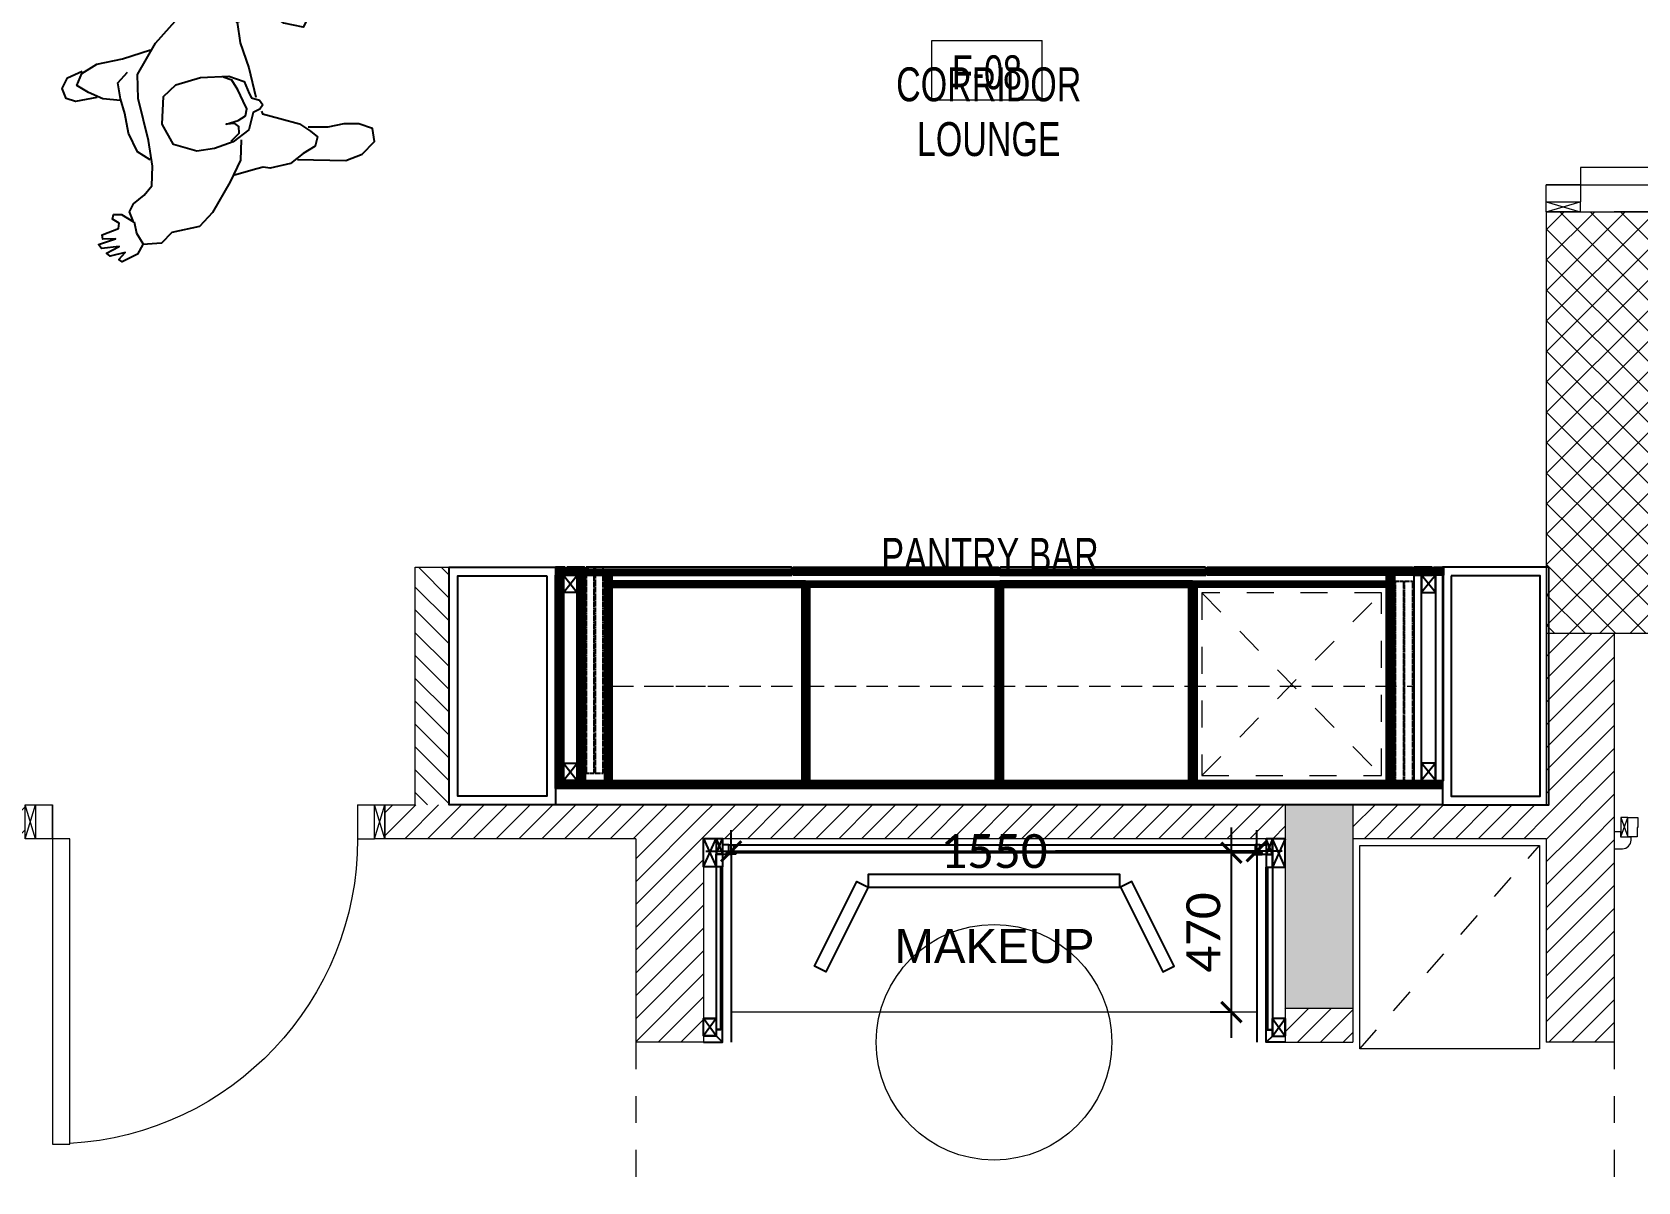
# Model space of a CAD drawing. Header units: millimetres. Extents: x -18512 to 101824, y -95768 to 52898.
# Drawn here: x 65988 to 70723, y -60224 to -56835 of the extents above; entities that cross this region are included whole.
import ezdxf

# ---------------------------------------------------------------- set-up
doc = ezdxf.new("R2010")
doc.units = ezdxf.units.MM
doc.header["$LTSCALE"] = 25
doc.set_wipeout_variables(frame=1)
doc.header["$PDMODE"] = 3
for name, pattern in [('( Dashed )', [0.75, 0.5, -0.25]), ('Dash', [6.35, 3.175, -3.175]), ('Dash 3mm', [6, 3, -3]), ('DASHED', [0.75, 0.5, -0.25])]:
    doc.linetypes.add(name, pattern=pattern)
doc.layers.get('0').update_dxf_attribs({"color": 254, "lineweight": 0})
doc.layers.get('Defpoints').update_dxf_attribs({"lineweight": 0})
for name, color, linetype in [('3_Joinery', 1, 'Continuous'), ('AR WALL HATCH', 8, 'Continuous'), ('Plan 1', 7, 'Continuous'), ('WD-ELEVATION-4', 2, 'Continuous'), ('WD-FURNITURE-1', 1, 'Continuous'), ('WD-JOINERY-HL-1', 30, 'Continuous'), ('WD-PEOPLE', 8, 'Continuous'), ('WD-WALLS-PANELLING-2', 5, 'Continuous')]:
    doc.layers.add(name, color=color, linetype=linetype)
for name, color, linetype, lineweight in [('_FW_FUR_FIXED', 62, 'Continuous', 0), ('A-AREA-IDEN', 2, 'Continuous', 9), ('A-DOOR', 31, 'Continuous', 18), ('A-HW-600-11$0$11-GA-PLAN$0$RSA-P-WALL-NEW-PBRD', 2, 'Continuous', 25), ('A-WOODEN DOOR FRAM', 9, 'Continuous', 9), ('hatch', 252, 'Continuous', 0), ('I-WALL', 2, 'Continuous', 9), ('Q-CASE', 31, 'Continuous', 13), ('Q-CASE-HDLN', 31, 'Dash 3mm', 13), ('S-COLS', 6, 'Continuous', 9), ('WD-PS-TEXT-1', 2, 'Continuous', 13)]:
    doc.layers.add(name, color=color, linetype=linetype, lineweight=lineweight)
doc.styles.add('Arial Narrow_4', font='fi_9001f.ttf', dxfattribs={"width": 0.75, "height": 147.492401})
doc.styles.add('FW_Calibri', font='calibri.ttf')
doc.styles.add('TEXT-MS-100', font='arial.ttf', dxfattribs={"height": 100})
doc.dimstyles.new('1-50', dxfattribs={"dimscale": 50, "dimtxt": 2, "dimasz": 1.2, "dimexe": 1.25, "dimexo": 0.625, "dimtad": 1, "dimdec": 0, "dimtxsty": 'FW_Calibri', "dimblk": 'ARCHTICK', "dimcen": 2.5, "dimdle": 1.5, "dimadec": 0, "dimazin": 0, "dimtfac": 1, "dimtdec": 0, "dimtmove": 0, "dimatfit": 3, "dimfxl": 6, "dimfxlon": 1, "dimarcsym": 0})
pattern_1 = [(45, (59229.075, -102497.31), (-44.90128, 44.90128), []), (135, (59229.075, -102497.31), (-44.90128, -44.90128), [])]
pattern_2 = [(45, (59229.075, -102497.31), (-33.67596, 33.67596), [])]
pattern_3 = [(45, (58116.127, -74069.472), (-2.6148313, 2.6148313), [])]
pattern_4 = [(45, (58116.127, -74075.2957), (-2.6148313, 2.6148313), [])]
pattern_5 = [(45, (60614.41, -74069.4713), (-2.6148313, 2.6148313), [])]

# ---------------------------------------------------------------- blocks, each defined once
blk = doc.blocks.new('E  Naga_Single-Panel2 - NAGA-Bedroom Door _WD05_-8668704-FIRST FLOOR PLAN')
at = {"layer": 'A-DOOR', "lineweight": 18}
for p, q in [((-450, 50), (-500, 50)), ((-450, 50), (-450, -50)), ((500, 50), (450, 50)), ((450, 50), (450, -50)), ((450, -50), (450, 50)), ((-450, -50), (-500, -50)), ((399, -950.2), (399, -50)), ((399, -50), (450, -50)), ((450, -50), (450, -950.2)), ((450, -50), (500, -50)), ((450, -950.2), (399, -950.2))]:
    blk.add_line(p, q, dxfattribs=at)
at = {"layer": 'A-DOOR'}
blk.add_arc((450, -50), 900, 180, 266.7515, dxfattribs=at)
blk = doc.blocks.new('M_NAGA Room Tag - Room Tag-1756429-FIRST FLOOR PLAN')
at = {"layer": 'A-AREA-IDEN'}
for p, q in [((-3.25, 1.75), (-3.25, -1.75)), ((-3.25, 1.75), (3.25, 1.75)), ((3.25, 1.75), (3.25, -1.75)), ((-3.25, -1.75), (3.25, -1.75))]:
    blk.add_line(p, q, dxfattribs=at)
blk = doc.blocks.new('M_Tall Cabinet-Single Door_2_1 - MASTER_S CLOSET-8828864-FIRST FLOOR PLAN_')
at = {"layer": 'Q-CASE'}
for p, q in [((283.8, 0), (-246.4, 0)), ((-246.4, 0), (-246.4, -600)), ((283.8, -600), (283.8, 0)), ((-246.4, -600), (283.8, -600))]:
    blk.add_line(p, q, dxfattribs=at)
at = {"layer": 'Q-CASE-HDLN'}
blk.add_line((-246.4, 0), (283.8, -600), dxfattribs=at)
blk = doc.blocks.new('*U359')
blk.add_wipeout([(0, 0), (20, 0), (20, 50), (0, 50)]).dxf.layer = 'WD-ELEVATION-4'
at = {"layer": 'WD-ELEVATION-4'}
for points in [[(0, 50), (20, 0)], [(0, 0), (20, 50)]]:
    blk.add_lwpolyline(points, dxfattribs=at)
blk.add_lwpolyline([(0, 0), (20, 0), (20, 50), (0, 50)], close=True, dxfattribs=at)
blk = doc.blocks.new('*U360')
blk.add_wipeout([(0, 0), (40, 0), (40, 90), (0, 90)]).dxf.layer = 'WD-ELEVATION-4'
at = {"layer": 'WD-ELEVATION-4'}
for points in [[(0, 90), (40, 0)], [(0, 0), (40, 90)]]:
    blk.add_lwpolyline(points, dxfattribs=at)
blk.add_lwpolyline([(0, 0), (40, 0), (40, 90), (0, 90)], close=True, dxfattribs=at)
blk = doc.blocks.new('*U361')
blk.add_wipeout([(0, 0), (40, 0), (40, 55), (0, 55)]).dxf.layer = 'WD-ELEVATION-4'
at = {"layer": 'WD-ELEVATION-4'}
for points in [[(0, 55), (40, 0)], [(0, 0), (40, 55)]]:
    blk.add_lwpolyline(points, dxfattribs=at)
blk.add_lwpolyline([(0, 0), (40, 0), (40, 55), (0, 55)], close=True, dxfattribs=at)
blk = doc.blocks.new('*U358')
blk.add_wipeout([(0, 0), (40, 0), (40, 55), (0, 55)]).dxf.layer = 'WD-ELEVATION-4'
at = {"layer": 'WD-ELEVATION-4'}
for points in [[(0, 55), (40, 0)], [(0, 0), (40, 55)]]:
    blk.add_lwpolyline(points, dxfattribs=at)
blk.add_lwpolyline([(0, 0), (40, 0), (40, 55), (0, 55)], close=True, dxfattribs=at)
blk = doc.blocks.new('*U357')
at = {"layer": 'WD-JOINERY-HL-1'}
blk.add_lwpolyline([(595.2, 40), (595.2, 60), (555.2, 60), (555.2, 40)], close=True, dxfattribs=at)
at = {"rotation": 270}
blk.add_blockref('*U358', (20, 40), dxfattribs=at)
at = {"layer": 'WD-JOINERY-HL-1'}
blk.add_line((20, 40), (0, 60), dxfattribs=at)
blk.add_lwpolyline([(0, 0), (0, 60), (39.8, 60), (39.8, 40), (20, 40), (20, 0)], dxfattribs=at)
blk.add_lwpolyline([(39.8, 55), (555.2, 55), (555.2, 40), (39.8, 40)], close=True, dxfattribs=at)
at = {"layer": 'WD-WALLS-PANELLING-2', "color": 5}
blk.add_line((39.8, 60), (555.2, 60), dxfattribs=at)
blk = doc.blocks.new('E  Naga_Single-Panel2 - NAGA-Bedroom Door _WD05_-8352467-FIRST FLOOR PLAN')
at = {"layer": 'A-DOOR', "lineweight": 18}
for p, q in [((450, 950.2), (399, 950.2)), ((399, 950.2), (399, 50)), ((450, 50), (450, 950.2)), ((-450, 50), (-500, 50)), ((-450, -51), (-450, 50)), ((399, 50), (450, 50)), ((450, -51), (450, 50)), ((450, 50), (500, 50)), ((450, 50), (450, -51)), ((-450, -51), (-500, -51)), ((500, -51), (450, -51))]:
    blk.add_line(p, q, dxfattribs=at)
at = {"layer": 'A-DOOR'}
blk.add_arc((450, 50), 900, 93.2485, 180, dxfattribs=at)
blk = doc.blocks.new('A$C777636C6')
for points in [[(0.2125, 0.6175), (0.2142, 0.6672), (0.2039, 0.6878), (0.1799, 0.693), (0.1577, 0.6775), (0.1474, 0.6415)], [(0.3599, 0.3036), (0.4062, 0.3122), (0.4524, 0.3431), (0.5159, 0.3945), (0.5433, 0.4288), (0.5467, 0.494), (0.5673, 0.5214), (0.5638, 0.5643), (0.5844, 0.5798), (0.5964, 0.6175), (0.5896, 0.6244), (0.5758, 0.6072), (0.5793, 0.6432), (0.5707, 0.6501), (0.5604, 0.6192), (0.5587, 0.6604), (0.5484, 0.6655), (0.5416, 0.6244), (0.5381, 0.6535), (0.5279, 0.6535), (0.5193, 0.6141), (0.5073, 0.6106), (0.4953, 0.6244), (0.485, 0.6209), (0.4884, 0.6021), (0.509, 0.578), (0.485, 0.5832), (0.4679, 0.5712), (0.4524, 0.5437), (0.4336, 0.5232), (0.389, 0.5146), (0.3291, 0.5146), (0.2297, 0.5232), (0.1748, 0.5163), (0.1097, 0.4648), (0.048, 0.3894), (0.0514, 0.4031), (0.0137, 0.3911), (0, 0.3413), (0.0171, 0.2642), (0.0308, 0.2041), (0.0137, 0.1578), (0.0051, 0.1149), (0.0171, 0.1046), (0.0223, 0.1269), (0.0257, 0.0909), (0.0377, 0.0875), (0.0394, 0.0995), (0.0428, 0.0738), (0.0566, 0.0703), (0.0617, 0.0926), (0.0668, 0.0686), (0.0771, 0.0686), (0.0857, 0.1441), (0.096, 0.1338), (0.1131, 0.1132), (0.1251, 0.1218), (0.1097, 0.1647), (0.0805, 0.1938), (0.0823, 0.2127), (0.0908, 0.271), (0.1388, 0.271), (0.1988, 0.2607), (0.2683, 0.2547)], [(0.2279, 0.5643), (0.2177, 0.6038), (0.1988, 0.6347), (0.1782, 0.6587), (0.1525, 0.6432), (0.1371, 0.6055), (0.1337, 0.5455), (0.1234, 0.4786)], [(0.3736, 0.518), (0.3513, 0.5437), (0.3051, 0.5575), (0.2588, 0.5592), (0.2245, 0.5643), (0.1868, 0.5643), (0.1662, 0.5386)], [(0.509, 0.5763), (0.5364, 0.5746), (0.5621, 0.5643)], [(0.0925, 0.271), (0.0634, 0.2779), (0.0411, 0.3139)], [(0.36, 0.3268), (0.3445, 0.3053), (0.3291, 0.3036), (0.3205, 0.3122), (0.3188, 0.3322), (0.3153, 0.3036), (0.3068, 0.2847), (0.2913, 0.2796), (0.2725, 0.2847), (0.2451, 0.2933), (0.2211, 0.3036), (0.2108, 0.3225)], [(0.3018, 0.2471), (0.3085, 0.2453), (0.3256, 0.2075), (0.3445, 0.1647), (0.365, 0.1424), (0.3805, 0.1286), (0.401, 0.1372), (0.413, 0.1664), (0.4319, 0.199), (0.4353, 0.247), (0.4302, 0.2624), (0.4319, 0.2779), (0.4387, 0.331)], [(0.0291, 0.2093), (0.0463, 0.1955), (0.0754, 0.1938)], [(0.425, 0.1818), (0.4439, 0.072), (0.4353, 0.0326), (0.4113, 0), (0.3805, 0), (0.365, 0.0292), (0.3599, 0.0635), (0.3616, 0.1012), (0.3548, 0.1458)]]:
    blk.add_lwpolyline(points)
blk.add_lwpolyline([(0.2879, 0.2412), (0.297, 0.2498), (0.3021, 0.2659), (0.3399, 0.2819), (0.3616, 0.3225), (0.3702, 0.3671), (0.3702, 0.4082), (0.3472, 0.4592), (0.2964, 0.4775), (0.2343, 0.4654), (0.212, 0.4328), (0.2039, 0.3739), (0.2108, 0.3087), (0.2285, 0.2756), (0.2576, 0.2688), (0.2684, 0.2648), (0.2765, 0.2476)], close=True)
blk = doc.blocks.new('_ArchTick')
at = {"color": 0, "linetype": 'ByBlock', "const_width": 0.15}
blk.add_lwpolyline([(-0.5, -0.5), (0.5, 0.5)], dxfattribs=at)
blk = doc.blocks.new('*D477')
at = {"layer": 'Defpoints', "color": 0, "transparency": 16777216}
for p in [(69524.6, -59254.2), (69541, -59254.2), (69540.9, -59724)]:
    blk.add_point(p, dxfattribs=at)
at = {"layer": 'I-WALL', "color": 0, "lineweight": -2, "transparency": 16777216}
for p, q in [((69524.6, -59799), (69524.6, -59179.2)), ((69524.6, -59254.2), (69462.1, -59254.2)), ((69524.6, -59724), (69462.1, -59724))]:
    blk.add_line(p, q, dxfattribs=at)
at = {"layer": 'I-WALL', "color": 0, "lineweight": -2, "transparency": 16777216, "xscale": 59.99999999999995, "yscale": 59.99999999999995, "zscale": 59.99999999999995}
for p, rotation in [((69524.6, -59254.2), 90), ((69524.6, -59724), 270)]:
    blk.add_blockref('_ArchTick', p, dxfattribs=dict(at, rotation=rotation))
at = {"layer": 'I-WALL', "color": 0, "transparency": 16777216, "insert": (69442.1, -59489.1), "char_height": 100, "attachment_point": 5, "rotation": 90, "style": 'FW_Calibri'}
blk.add_mtext('470', dxfattribs=at)
blk = doc.blocks.new('*D478')
at = {"layer": 'Defpoints', "color": 0, "transparency": 16777216}
for p in [(68049.6, -59254.2), (69599.4, -59249.6), (69599.4, -59254.2)]:
    blk.add_point(p, dxfattribs=at)
at = {"layer": 'I-WALL', "color": 0, "lineweight": -2, "transparency": 16777216}
for p, q in [((68049.6, -59249.6), (68049.6, -59187.1)), ((69599.4, -59249.6), (69599.4, -59187.1)), ((67974.6, -59249.6), (68643, -59249.6)), ((69674.4, -59249.6), (69006, -59249.6))]:
    blk.add_line(p, q, dxfattribs=at)
at = {"layer": 'I-WALL', "color": 0, "lineweight": -2, "transparency": 16777216, "xscale": 59.99999999999995, "yscale": 59.99999999999995, "zscale": 59.99999999999995, "rotation": 180}
blk.add_blockref('_ArchTick', (68049.6, -59249.6), dxfattribs=at)
at = {"layer": 'I-WALL', "color": 0, "lineweight": -2, "transparency": 16777216, "xscale": 59.99999999999995, "yscale": 59.99999999999995, "zscale": 59.99999999999995}
blk.add_blockref('_ArchTick', (69599.4, -59249.6), dxfattribs=at)
at = {"layer": 'I-WALL', "color": 0, "transparency": 16777216, "insert": (68824.5, -59249.6), "char_height": 100, "attachment_point": 5, "style": 'FW_Calibri'}
blk.add_mtext('1550', dxfattribs=at)

msp = doc.modelspace()

# ---------------------------------------------------------------- hatches: boundary and pattern name
at = {"layer": '3_Joinery'}
h = msp.add_hatch(dxfattribs=at)
h.set_pattern_fill('ANSI31', color=8, scale=1.164702)
h.set_pattern_definition(pattern_3)
h.paths.add_polyline_path([(67563.9, -58412.4), (67618.6, -58412.4), (67618.6, -58435.6), (67563.9, -58435.6)])
h.paths.add_polyline_path([(67560.4, -58412.4), (67531.3, -58412.4), (67531.3, -58435.6), (67560.4, -58435.6)])
h = msp.add_hatch(dxfattribs=at)
h.set_pattern_fill('ANSI31', color=8, scale=1.164702)
h.set_pattern_definition(pattern_5)
h.paths.add_polyline_path([(67618.6, -58435.6), (67618.6, -58419.3), (67563.9, -58419.3), (67563.9, -58435.6)])
h = msp.add_hatch(dxfattribs=at)
h.set_pattern_fill('ANSI31', color=8, scale=1.164702)
h.set_pattern_definition(pattern_3)
h.paths.add_polyline_path([(68228.6, -58435.6), (68228.6, -58419.3), (67622.1, -58419.3), (67622.1, -58435.6)])
h = msp.add_hatch(dxfattribs=at)
h.set_pattern_fill('ANSI31', color=8, scale=1.164702)
h.set_pattern_definition(pattern_3)
h.paths.add_polyline_path([(68232.1, -58435.6), (68232.1, -58419.3), (68838.7, -58419.3), (68838.7, -58435.6)])
h = msp.add_hatch(dxfattribs=at)
h.set_pattern_fill('ANSI31', color=8, scale=1.164702)
h.set_pattern_definition(pattern_3)
h.paths.add_polyline_path([(69448.7, -58435.6), (69448.7, -58419.3), (68842.1, -58419.3), (68842.1, -58435.6)])
h = msp.add_hatch(dxfattribs=at)
h.set_pattern_fill('ANSI31', color=8, scale=1.164702)
h.set_pattern_definition(pattern_3)
h.paths.add_polyline_path([(69452.2, -58435.6), (69452.2, -58419.3), (70058.7, -58419.3), (70058.7, -58435.6)])
h = msp.add_hatch(dxfattribs=at)
h.set_pattern_fill('ANSI31', color=8, scale=1.164702)
h.set_pattern_definition(pattern_3)
h.paths.add_polyline_path([(70116.9, -58412.4), (70062.2, -58412.4), (70062.2, -58435.6), (70116.9, -58435.6)])
h.paths.add_polyline_path([(70120.4, -58412.4), (70149.5, -58412.4), (70149.5, -58435.6), (70120.4, -58435.6)])
h = msp.add_hatch(dxfattribs=at)
h.set_pattern_fill('ANSI31', color=8, scale=1.164702)
h.set_pattern_definition(pattern_3)
h.paths.add_polyline_path([(70116.9, -58435.6), (70116.9, -58419.3), (70062.2, -58419.3), (70062.2, -58435.6)])
h = msp.add_hatch(dxfattribs=at)
h.set_pattern_fill('ANSI31', color=8, scale=1.164702)
h.set_pattern_definition(pattern_5)
h.paths.add_polyline_path([(70062.2, -58435.6), (70062.2, -58419.3), (70116.9, -58419.3), (70116.9, -58435.6)])
h = msp.add_hatch(dxfattribs=at)
h.set_pattern_fill('ANSI31', color=8, scale=1.164702)
h.set_pattern_definition(pattern_3)
h.paths.add_polyline_path([(67699, -58438), (67675.7, -58438), (67675.7, -59041.3), (67699, -59041.3)])
h.paths.add_polyline_path([(67595.3, -58435.6), (67618.6, -58435.6), (67618.6, -59041.3), (67595.3, -59041.3)])
h.paths.add_polyline_path([(67531.3, -58435.6), (67554.6, -58435.6), (67554.6, -59041.3), (67531.3, -59041.3)])
h = msp.add_hatch(dxfattribs=at)
h.set_pattern_fill('ANSI31', color=8, scale=1.164702)
h.set_pattern_definition(pattern_4)
h.paths.add_polyline_path([(68268.5, -58470.6), (68268.5, -58453.1), (67701.3, -58453.1), (67701.3, -58470.6)])
h = msp.add_hatch(dxfattribs=at)
h.set_pattern_fill('ANSI31', color=8, scale=1.164702)
h.set_pattern_definition(pattern_3)
h.paths.add_polyline_path([(68281.3, -58472.9), (68258, -58472.9), (68258, -59041.3), (68281.3, -59041.3)])
h = msp.add_hatch(dxfattribs=at)
h.set_pattern_fill('ANSI31', color=8, scale=1.164702)
h.set_pattern_definition(pattern_4)
h.paths.add_polyline_path([(68270.9, -58470.6), (68270.9, -58453.1), (68839.2, -58453.1), (68839.2, -58470.6)])
h = msp.add_hatch(dxfattribs=at)
h.set_pattern_fill('ANSI31', color=8, scale=1.164702)
h.set_pattern_definition([(45, (58114.962, -74069.472), (-2.6148313, 2.6148313), [])])
h.paths.add_polyline_path([(68828.8, -58472.9), (68852, -58472.9), (68852, -59041.3), (68828.8, -59041.3)])
h = msp.add_hatch(dxfattribs=at)
h.set_pattern_fill('ANSI31', color=8, scale=1.164702)
h.set_pattern_definition(pattern_4)
h.paths.add_polyline_path([(69409.9, -58470.6), (69409.9, -58453.1), (68841.6, -58453.1), (68841.6, -58470.6)])
h = msp.add_hatch(dxfattribs=at)
h.set_pattern_fill('ANSI31', color=8, scale=1.164702)
h.set_pattern_definition(pattern_3)
h.paths.add_polyline_path([(69399.5, -58472.9), (69422.8, -58472.9), (69422.8, -59041.3), (69399.5, -59041.3)])
h = msp.add_hatch(dxfattribs=at)
h.set_pattern_fill('ANSI31', color=8, scale=1.164702)
h.set_pattern_definition(pattern_3)
h.paths.add_polyline_path([(69422.8, -58472.9), (69399.5, -58472.9), (69399.5, -59041.3), (69422.8, -59041.3)])
h = msp.add_hatch(dxfattribs=at)
h.set_pattern_fill('ANSI31', color=8, scale=1.164702)
h.set_pattern_definition(pattern_4)
h.paths.add_polyline_path([(69412.3, -58470.6), (69412.3, -58453.1), (69979.5, -58453.1), (69979.5, -58470.6)])
h = msp.add_hatch(dxfattribs=at)
h.set_pattern_fill('ANSI31', color=8, scale=1.164702)
h.set_pattern_definition(pattern_3)
h.paths.add_polyline_path([(69981.8, -58438), (70005.1, -58438), (70005.1, -59041.3), (69981.8, -59041.3)])
h = msp.add_hatch(dxfattribs=at)
h.set_pattern_fill('ANSI31', color=8, scale=1.164702)
h.set_pattern_definition([(45, (38291.96, -74062.6808), (-2.6148313, 2.6148313), [])])
h.paths.add_polyline_path([(67531.3, -59064.6), (67531.3, -59041.3), (70147.2, -59041.3), (70147.2, -59064.6)])
at = {"layer": 'AR WALL HATCH', "lineweight": 5}
h = msp.add_hatch(dxfattribs=at)
h.set_pattern_fill('ANSI37', color=256, scale=20, style=0)
h.set_pattern_definition(pattern_1)
h.paths.add_polyline_path([(70453.1, -57364.8), (70753.1, -57364.8), (70753.1, -58307), (70453.1, -58307), (70453.1, -58090.2)])
h.paths.add_polyline_path([(70453.1, -50908.5), (70753.1, -50908.5), (70753.1, -55257.3), (70453.1, -55257.3)])
h = msp.add_hatch(dxfattribs=at)
h.set_pattern_fill('ANSI37', color=256, scale=20, style=0)
h.set_pattern_definition(pattern_1)
h.paths.add_polyline_path([(74284.1, -58307), (74808.1, -58307), (74808.1, -58607), (74163, -58607), (74163, -58307)], flags=0)
h.paths.add_polyline_path([(70753.1, -58307), (71463, -58307), (71463, -58607), (70453.1, -58607), (70453.1, -58307), (70623.3, -58307)], flags=0)
h = msp.add_hatch(dxfattribs=at)
h.set_pattern_fill('ANSI31', color=256, scale=15, style=0)
h.set_pattern_definition([(135, (9405.007, 65920.883), (-33.67596, -33.67596), [])])
h.paths.add_polyline_path([(67218.1, -58412.4), (67118.1, -58412.4), (67118.1, -59112.4), (67218.1, -59112.4)])
h = msp.add_hatch(dxfattribs=at)
h.set_pattern_fill('ANSI31', color=256, scale=15, style=0)
h.set_pattern_definition(pattern_2)
h.paths.add_polyline_path([(70653.1, -58607), (70653.1, -59212.4), (70453.1, -59212.4), (70453.1, -58607)], flags=0)
h = msp.add_hatch(dxfattribs=at)
h.set_pattern_fill('ANSI31', color=256, scale=15, style=0)
h.set_pattern_definition(pattern_2)
h.paths.add_polyline_path([(67768.1, -59112.4), (67768.1, -59212.4), (67028.1, -59212.4), (67028.1, -59112.4), (67748.1, -59112.4)])
h.paths.add_polyline_path([(65898.1, -59112.4), (65968.1, -59112.4), (65968.1, -59212.4), (65878.1, -59212.4), (65878.1, -59112.4)])
h = msp.add_hatch(dxfattribs=at)
h.set_pattern_fill('ANSI31', color=256, scale=15, style=0)
h.set_pattern_definition(pattern_2)
h.paths.add_polyline_path([(67968.1, -59112.4), (67968.1, -59812.4), (67768.1, -59812.4), (67768.1, -59112.4)], flags=0)
h = msp.add_hatch(dxfattribs=at)
h.set_pattern_fill('ANSI31', color=256, scale=15, style=0)
h.set_pattern_definition(pattern_2)
h.paths.add_polyline_path([(70453.1, -59112.4), (70453.1, -59212.4), (69882.9, -59212.4), (69882.9, -59112.4), (70433.1, -59112.4)], flags=0)
h.paths.add_polyline_path([(67988.1, -59112.4), (69682.9, -59112.4), (69682.9, -59212.4), (67968.1, -59212.4), (67968.1, -59112.4)], flags=0)
h = msp.add_hatch(dxfattribs=at)
h.set_pattern_fill('ANSI31', color=256, scale=15, style=0)
h.set_pattern_definition(pattern_2)
h.paths.add_polyline_path([(70453.1, -59212.4), (70653.1, -59212.4), (70653.1, -59812.4), (70453.1, -59812.4), (70453.1, -59220)], flags=0)
h = msp.add_hatch(dxfattribs=at)
h.set_pattern_fill('ANSI31', color=256, scale=15, style=0)
h.set_pattern_definition(pattern_2)
h.paths.add_polyline_path([(69882.9, -59812.4), (69682.9, -59812.4), (69682.9, -59712.4), (69782.9, -59712.4), (69882.9, -59712.4)])
at = {"layer": 'S-COLS', "lineweight": 5}
msp.add_hatch(color=252, dxfattribs=at).paths.add_polyline_path([(69682.9, -59112.4), (69882.9, -59112.4), (69882.9, -59712.4), (69682.9, -59712.4), (69682.9, -59212.4)], flags=0)

# ---------------------------------------------------------------- linework, layer by layer
at = {"layer": '3_Joinery'}
for p, q in [((67554.6, -58435.6, 0), (67554.6, -58486.9, 0)), ((67554.6, -58486.9, 0), (67595.3, -58435.6, 0)), ((67554.6, -58435.6, 0), (67595.3, -58486.9, 0)), ((70126.2, -58486.9, 0), (70085.5, -58435.6, 0)), ((70126.2, -58435.6, 0), (70085.5, -58486.9, 0)), ((70126.2, -58435.6, 0), (70126.2, -58486.9, 0)), ((67554.6, -58990, 0), (67554.6, -59041.3, 0)), ((67554.6, -59041.3, 0), (67595.3, -58990, 0)), ((67554.6, -58990, 0), (67595.3, -59041.3, 0)), ((70126.2, -59041.3, 0), (70085.5, -58990, 0)), ((70126.2, -58990, 0), (70085.5, -59041.3, 0)), ((70126.2, -58990, 0), (70126.2, -59041.3, 0))]:
    msp.add_line(p, q, dxfattribs=at)
at = {"layer": '3_Joinery', "elevation": 0}
for points in [[(67531.3, -58412.4), (67531.3, -59112.4), (67218.1, -59112.4), (67218.1, -58412.4)], [(67560.4, -58412.4), (67531.3, -58412.4), (67531.3, -58435.6), (67560.4, -58435.6)], [(70120.4, -58412.4), (70149.5, -58412.4), (70149.5, -58435.6), (70120.4, -58435.6)], [(70147.2, -58412.4), (70147.2, -59112.4), (70460.4, -59112.4), (70460.4, -58412.4)], [(67506.3, -58437.4), (67506.3, -59087.4), (67243.1, -59087.4), (67243.1, -58437.4)], [(67554.6, -58435.6), (67595.3, -58435.6), (67595.3, -58486.9), (67554.6, -58486.9)], [(70126.2, -58435.6), (70085.5, -58435.6), (70085.5, -58486.9), (70126.2, -58486.9)], [(70172.2, -58437.4), (70172.2, -59087.4), (70435.4, -59087.4), (70435.4, -58437.4)], [(67554.6, -58990), (67595.3, -58990), (67595.3, -59041.3), (67554.6, -59041.3)], [(70126.2, -58990), (70085.5, -58990), (70085.5, -59041.3), (70126.2, -59041.3)]]:
    msp.add_lwpolyline(points, close=True, dxfattribs=at)
msp.add_lwpolyline([(67622.9, -58410.9), (67623.5, -58413.1), (67628.3, -58415.6)], dxfattribs=at)
at = {"layer": '_FW_FUR_FIXED', "color": 9, "linetype": 'DASHED', "ltscale": 5}
for p, q in [((67699, -58762.9, 0), (70062.2, -58762.9, 0)), ((67817.1, -58762.9, 0), (68039.8, -58762.9, 0))]:
    msp.add_line(p, q, dxfattribs=at)
at = {"layer": '_FW_FUR_FIXED'}
for p, q in [((70673.1, -59150), (70693.1, -59207)), ((70673.1, -59207), (70693.1, -59150))]:
    msp.add_line(p, q, dxfattribs=at)
for points in [[(70673.1, -59207), (70693.1, -59207), (70693.1, -59150), (70673.1, -59150)], [(70721.1, -59179), (70721.1, -59207), (70693.1, -59207), (70693.1, -59150), (70721.1, -59150), (70723.1, -59150), (70723.1, -59179)]]:
    msp.add_lwpolyline(points, close=True, dxfattribs=at)
msp.add_lwpolyline([(70673.1, -59192), (70653.1, -59192), (70653.1, -59242), (70678.1, -59242, 0.414214), (70703.1, -59217), (70703.1, -59208), (70673.1, -59208)], format="xyb", close=True, dxfattribs=at)
at = {"layer": 'A-HW-600-11$0$11-GA-PLAN$0$RSA-P-WALL-NEW-PBRD', "ltscale": 100}
msp.add_line((70147.2, -59112.4), (67531.3, -59112.4), dxfattribs=at)
at = {"layer": 'A-WOODEN DOOR FRAM'}
for points in [[(70453.1, -57364.8), (70453.1, -57334.8), (70553.1, -57334.8), (70553.1, -57364.8)], [(65998.1, -59212.4), (65968.1, -59212.4), (65968.1, -59112.4), (65998.1, -59112.4)], [(67028.1, -59212.4), (66998.1, -59212.4), (66998.1, -59112.4), (67028.1, -59112.4)]]:
    msp.add_lwpolyline(points, close=True, dxfattribs=at)
at = {"layer": 'A-WOODEN DOOR FRAM', "elevation": 0}
for points in [[(70453.1, -57364.8), (70553.1, -57334.8)], [(70453.1, -57334.8), (70553.1, -57364.8)]]:
    msp.add_lwpolyline(points, dxfattribs=at)
at = {"layer": 'A-WOODEN DOOR FRAM'}
for points in [[(65968.1, -59212.4), (65998.1, -59112.4)], [(65998.1, -59212.4), (65968.1, -59112.4)], [(66998.1, -59212.4), (67028.1, -59112.4)], [(67028.1, -59212.4), (66998.1, -59112.4)]]:
    msp.add_lwpolyline(points, dxfattribs=at)
at = {"layer": 'hatch', "linetype": 'Dash', "lineweight": 9}
for p, q in [((69437.8, -58487.9, 0), (69966.8, -59026.3, 0)), ((69437.8, -59026.3, 0), (69966.8, -58487.9, 0)), ((67768.1, -59812.4), (67768.1, -60952.4)), ((70653.1, -59812.4), (70653.1, -60952.4))]:
    msp.add_line(p, q, dxfattribs=at)
at = {"layer": 'hatch', "linetype": 'Dash', "lineweight": 9, "elevation": 0}
msp.add_lwpolyline([(69966.8, -59026.3), (69966.8, -58487.9), (69437.8, -58487.9), (69437.8, -59026.3)], close=True, dxfattribs=at)
at = {"layer": 'I-WALL'}
for p, q in [((70453.1, -57364.8, 0), (70453.1, -59112.4)), ((70453.1, -57364.8, 0), (70753.1, -57364.8, 0)), ((70753.1, -57364.8, 0), (70653.1, -57364.8, 0)), ((70453.1, -58607), (71463, -58607)), ((70653.1, -58607), (70653.1, -59812.4)), ((67028.1, -59112.4), (67118.1, -59112.4)), ((67028.1, -59212.4), (67028.1, -59112.4)), ((67218.1, -59112.4), (70453.1, -59112.4)), ((69682.9, -59112.4), (69682.9, -59212.4)), ((69882.9, -59112.4), (69882.9, -59812.4)), ((67768.1, -59212.4), (67028.1, -59212.4)), ((67768.1, -59212.4), (67768.1, -59812.4)), ((67968.1, -59212.4), (67968.1, -59812.4)), ((69682.9, -59212.4), (67968.1, -59212.4)), ((69682.9, -59212.4), (69682.9, -59812.4)), ((70453.1, -59212.4), (69882.9, -59212.4)), ((70453.1, -59212.4), (70453.1, -59812.4)), ((69682.9, -59712.4), (69782.9, -59712.4)), ((69782.9, -59712.4), (69882.9, -59712.4)), ((67968.1, -59812.4), (67768.1, -59812.4)), ((69682.9, -59812.4), (69882.9, -59812.4)), ((70653.1, -59812.4), (70453.1, -59812.4))]:
    msp.add_line(p, q, dxfattribs=at)
at = {"layer": 'I-WALL', "elevation": 0}
msp.add_lwpolyline([(67118.1, -59112.4), (67118.1, -58412.4), (67218.1, -58412.4), (67218.1, -59112.4)], dxfattribs=at)
at = {"layer": 'Plan 1', "color": 1, "ltscale": 0.05}
for p, q in [((67616.3, -59041.3, 0), (67830.9, -59041.3, 0)), ((67531.3, -59083.2, 0), (67531.2, -59083.2, 0)), ((70147.2, -59112.4), (67531.3, -59112.3, 0))]:
    msp.add_line(p, q, dxfattribs=at)
at = {"layer": 'Plan 1', "color": 1, "ltscale": 0.05, "elevation": 0}
for points in [[(67618.6, -58419.3), (67618.6, -58413.9), (67617, -58412.4), (67565.5, -58412.4), (67563.9, -58413.9), (67563.9, -58419.3)], [(67618.6, -58435.6), (67618.6, -58419.3), (67563.9, -58419.3), (67563.9, -58435.6)], [(68228.6, -58419.3), (68228.6, -58413.9), (68227, -58412.4), (67623.7, -58412.4), (67622.1, -58413.9), (67622.1, -58419.3)], [(68228.6, -58435.6), (68228.6, -58419.3), (67622.1, -58419.3), (67622.1, -58435.6)], [(68232.1, -58419.3), (68232.1, -58413.9), (68233.7, -58412.4), (68837.1, -58412.4), (68838.7, -58413.9), (68838.7, -58419.3)], [(68232.1, -58435.6), (68232.1, -58419.3), (68838.7, -58419.3), (68838.7, -58435.6)], [(69448.7, -58419.3), (69448.7, -58413.9), (69447.1, -58412.4), (68843.7, -58412.4), (68842.1, -58413.9), (68842.1, -58419.3)], [(69448.7, -58435.6), (69448.7, -58419.3), (68842.1, -58419.3), (68842.1, -58435.6)], [(69452.2, -58419.3), (69452.2, -58413.9), (69453.8, -58412.4), (70057.1, -58412.4), (70058.7, -58413.9), (70058.7, -58419.3)], [(69452.2, -58435.6), (69452.2, -58419.3), (70058.7, -58419.3), (70058.7, -58435.6)], [(70116.9, -58419.3), (70116.9, -58413.9), (70115.3, -58412.4), (70063.8, -58412.4), (70062.2, -58413.9), (70062.2, -58419.3)], [(70062.2, -58419.3), (70062.2, -58413.9), (70063.8, -58412.4), (70115.3, -58412.4), (70116.9, -58413.9), (70116.9, -58419.3)], [(70116.9, -58435.6), (70116.9, -58419.3), (70062.2, -58419.3), (70062.2, -58435.6)], [(70062.2, -58435.6), (70062.2, -58419.3), (70116.9, -58419.3), (70116.9, -58435.6)], [(67531.3, -58435.6), (67554.6, -58435.6), (67554.6, -59041.3), (67531.3, -59041.3)], [(67595.3, -58435.6), (67618.6, -58435.6), (67618.6, -59041.3), (67595.3, -59041.3)], [(67699, -58438), (67675.7, -58438), (67675.7, -59041.3), (67699, -59041.3)], [(68268.5, -58470.6), (68268.5, -58453.1), (67701.3, -58453.1), (67701.3, -58470.6)], [(68281.3, -58472.9), (68258, -58472.9), (68258, -59041.3), (68281.3, -59041.3)], [(68270.9, -58470.6), (68270.9, -58453.1), (68839.2, -58453.1), (68839.2, -58470.6)], [(68828.8, -58472.9), (68852, -58472.9), (68852, -59041.3), (68828.8, -59041.3)], [(69409.9, -58470.6), (69409.9, -58453.1), (68841.6, -58453.1), (68841.6, -58470.6)], [(69399.5, -58472.9), (69422.8, -58472.9), (69422.8, -59041.3), (69399.5, -59041.3)], [(69422.8, -58472.9), (69399.5, -58472.9), (69399.5, -59041.3), (69422.8, -59041.3)], [(69412.3, -58470.6), (69412.3, -58453.1), (69979.5, -58453.1), (69979.5, -58470.6)], [(69981.8, -58438), (70005.1, -58438), (70005.1, -59041.3), (69981.8, -59041.3)], [(70085.5, -58435.6), (70062.2, -58435.6), (70062.2, -59041.3), (70085.5, -59041.3)], [(70149.5, -58435.6), (70126.2, -58435.6), (70126.2, -59041.3), (70149.5, -59041.3)], [(67531.3, -59064.6), (67531.3, -59041.3), (70147.2, -59041.3), (70147.2, -59064.6)]]:
    msp.add_lwpolyline(points, close=True, dxfattribs=at)
at = {"layer": 'Plan 1', "color": 8, "linetype": '( Dashed )', "ltscale": 0.2, "elevation": 0}
for points in [[(67645.4, -58412.4), (67622.1, -58412.4), (67622.1, -59018.9), (67645.4, -59018.9)], [(67672.2, -58412.4), (67648.9, -58412.4), (67648.9, -59018.9), (67672.2, -59018.9)], [(70008.6, -58453.1), (70031.9, -58453.1), (70031.9, -59059.6), (70008.6, -59059.6)], [(70035.4, -58453.1), (70058.7, -58453.1), (70058.7, -59059.6), (70035.4, -59059.6)]]:
    msp.add_lwpolyline(points, close=True, dxfattribs=at)
msp.add_lwpolyline([(70057.9, -58410.9), (70057.3, -58413.1), (70052.5, -58415.6)], dxfattribs=at)
at = {"layer": 'S-COLS', "color": 8}
for p, q in [((69682.9, -59112.4), (69682.9, -59712.4)), ((69732.9, -59112.4), (69932.9, -59112.4)), ((69882.9, -59112.4), (69882.9, -59712.4)), ((69682.9, -59712.4), (69882.9, -59712.4))]:
    msp.add_line(p, q, dxfattribs=at)
at = {"layer": 'WD-FURNITURE-1'}
for p, q in [((68049.6, -59258.5), (68049.5, -59812.2)), ((69599.4, -59258.9), (69599.5, -59812.6))]:
    msp.add_line(p, q, dxfattribs=at)
for points in [[(69195.7, -59355), (69195.7, -59317.8), (68453.3, -59317.8), (68453.3, -59355)], [(68453.3, -59355), (68328.8, -59604.9), (68295.4, -59588.3), (68420, -59338.4)], [(69197.8, -59355), (69322.3, -59604.9), (69355.6, -59588.3), (69231.1, -59338.4)]]:
    msp.add_lwpolyline(points, close=True, dxfattribs=at)
at = {"layer": 'WD-JOINERY-HL-1'}
for points in [[(68063.5, -59258.5), (68035.6, -59258.5), (68035.6, -59253.8), (68042.6, -59253.8), (68042.6, -59230.6), (68056.6, -59230.6), (68056.6, -59249.2), (68056.6, -59249.2), (68056.6, -59253.8), (68063.5, -59253.8)], [(69587.5, -59258.9), (69615.5, -59258.9), (69615.5, -59254.2), (69608.5, -59254.2), (69608.5, -59231), (69594.5, -59231), (69594.5, -59249.6), (69594.5, -59249.6), (69594.5, -59254.2), (69587.5, -59254.2)], [(69627.1, -59258.9), (69599.2, -59258.9), (69599.2, -59254.2), (69608.5, -59254.2), (69608.5, -59231), (69627.1, -59231)], [(69594.5, -59254.2), (68056.6, -59253.8), (68056.6, -59249.2), (69594.5, -59249.6)]]:
    msp.add_lwpolyline(points, close=True, dxfattribs=at)
msp.add_lwpolyline([(68056.6, -59230.6), (69594.5, -59231)], dxfattribs=at)

# ---------------------------------------------------------------- block references
at = {"layer": 'A-AREA-IDEN', "lineweight": 18, "xscale": -49.99999999999998, "yscale": 49.99999999999998, "zscale": 49.99999999999998, "rotation": 180}
msp.add_blockref('M_NAGA Room Tag - Room Tag-1756429-FIRST FLOOR PLAN', (68804.1, -56946.6), dxfattribs=at)
at = {"layer": 'A-DOOR', "rotation": 270}
msp.add_blockref('E  Naga_Single-Panel2 - NAGA-Bedroom Door _WD05_-8352467-FIRST FLOOR PLAN', (70504.1, -56834.8, 0), dxfattribs=at)
at = {"layer": 'A-DOOR', "xscale": -1}
msp.add_blockref('E  Naga_Single-Panel2 - NAGA-Bedroom Door _WD05_-8668704-FIRST FLOOR PLAN', (66498.1, -59162.4), dxfattribs=at)
at = {"layer": 'Q-CASE', "xscale": -1, "rotation": 180}
msp.add_blockref('M_Tall Cabinet-Single Door_2_1 - MASTER_S CLOSET-8828864-FIRST FLOOR PLAN_', (70149.3, -59832.4), dxfattribs=at)
at = {"layer": 'WD-PEOPLE', "xscale": -1278.142310049474, "yscale": 1278.142310049473, "zscale": 1278.142310049473, "rotation": 98.79160321984692}
msp.add_blockref('A$C777636C6', (66917.3, -56638.1), dxfattribs=at)

# ---------------------------------------------------------------- texts
at = {"layer": 'A-AREA-IDEN', "lineweight": 18, "char_height": 100, "width": 889.2, "attachment_point": 8, "line_spacing_factor": 0.968573, "style": 'Arial Narrow_4'}
for s, insert in [('F-08', (68803.7, -57004.7)), ('CORRIDOR LOUNGE', (68809, -57201.5)), ('PANTRY BAR', (68812.8, -58425.8, 0))]:
    msp.add_mtext(s, dxfattribs=dict(at, insert=insert))
at = {"layer": 'WD-PS-TEXT-1', "insert": (68826, -59529.4), "char_height": 100, "width": 462.591, "attachment_point": 5, "style": 'TEXT-MS-100', "bg_fill": 2}
msp.add_mtext('MAKEUP ', dxfattribs=at)

# ---------------------------------------------------------------- dimensions: what is measured, and where the dimension line sits
at = {"layer": 'I-WALL', "color": 1, "true_color": 0xf40b0b}
dim = msp.add_linear_dim(base=(69524.6, -59254.2), p1=(69540.9, -59724), p2=(69541, -59254.2), angle=90, dimstyle='1-50', dxfattribs=at)
dim.commit()
dim.dimension.update_dxf_attribs({"geometry": '*D477', "text_midpoint": (69442.1, -59489.1)})

# ---------------------------------------------------------------- next in the draw order: linework, layer by layer
at = {"layer": '_FW_FUR_FIXED'}
msp.add_lwpolyline([(68049.6, -59724), (68049.6, -59254), (69599.4, -59254), (69599.4, -59724)], close=True, dxfattribs=at)
msp.add_circle((68824.5, -59812.4), 347.3, dxfattribs=at)

# ---------------------------------------------------------------- next in the draw order: block references
at = {"yscale": 0.9305887458566294, "zscale": 0.9305887458566294, "rotation": 180}
for p, xscale in [((68005.4, -59212), -0.9305887458566294), ((69645.7, -59212.4), 0.9305887458566294)]:
    msp.add_blockref('*U359', p, dxfattribs=dict(at, xscale=xscale))
at = {"yscale": 0.9305887458566294, "zscale": 0.9305887458566294}
for p, xscale in [((67968.1, -59793.5), 0.9305887458566294), ((69682.9, -59793.9), -0.9305887458566294)]:
    msp.add_blockref('*U361', p, dxfattribs=dict(at, xscale=xscale))

# ---------------------------------------------------------------- next in the draw order: block references
at = {"yscale": 0.9305887458566294, "zscale": 0.9305887458566294, "rotation": 180}
for p, xscale in [((67968.1, -59212), -0.9305887458566294), ((69682.9, -59212.4), 0.9305887458566294)]:
    msp.add_blockref('*U360', p, dxfattribs=dict(at, xscale=xscale))

# ---------------------------------------------------------------- next in the draw order: block references
at = {"color": 1, "yscale": 0.9305887458566297, "zscale": 0.9305887458566297}
for p, xscale, rotation in [((67968.1, -59812.4), -0.9305887458566297, 270), ((69682.9, -59812.7), 0.9305887458566297, 89.99999999999999)]:
    msp.add_blockref('*U357', p, dxfattribs=dict(at, xscale=xscale, rotation=rotation))

# ---------------------------------------------------------------- next in the draw order: linework, layer by layer
at = {"layer": 'WD-JOINERY-HL-1'}
for points in [[(68024, -59258.5), (68051.9, -59258.5), (68051.9, -59253.8), (68042.6, -59253.8), (68042.6, -59230.6), (68024, -59230.6)], [(68063.5, -59258.5), (68035.6, -59258.5), (68035.6, -59253.8), (68042.6, -59253.8), (68042.6, -59230.6), (68056.6, -59230.6), (68056.6, -59249.2), (68056.6, -59249.2), (68056.6, -59253.8), (68063.5, -59253.8)]]:
    msp.add_lwpolyline(points, close=True, dxfattribs=at)

# ---------------------------------------------------------------- next in the draw order: dimensions: what is measured, and where the dimension line sits
at = {"layer": 'I-WALL', "color": 1, "true_color": 0xf40b0b}
dim = msp.add_linear_dim(base=(69599.4, -59249.6), p1=(68049.6, -59254.2), p2=(69599.4, -59254.2), angle=180, dimstyle='1-50', dxfattribs=at)
dim.commit()
dim.dimension.update_dxf_attribs({"geometry": '*D478', "text_midpoint": (68824.5, -59249.6), "text_rotation": 270})

doc.saveas('drawing.dxf')
